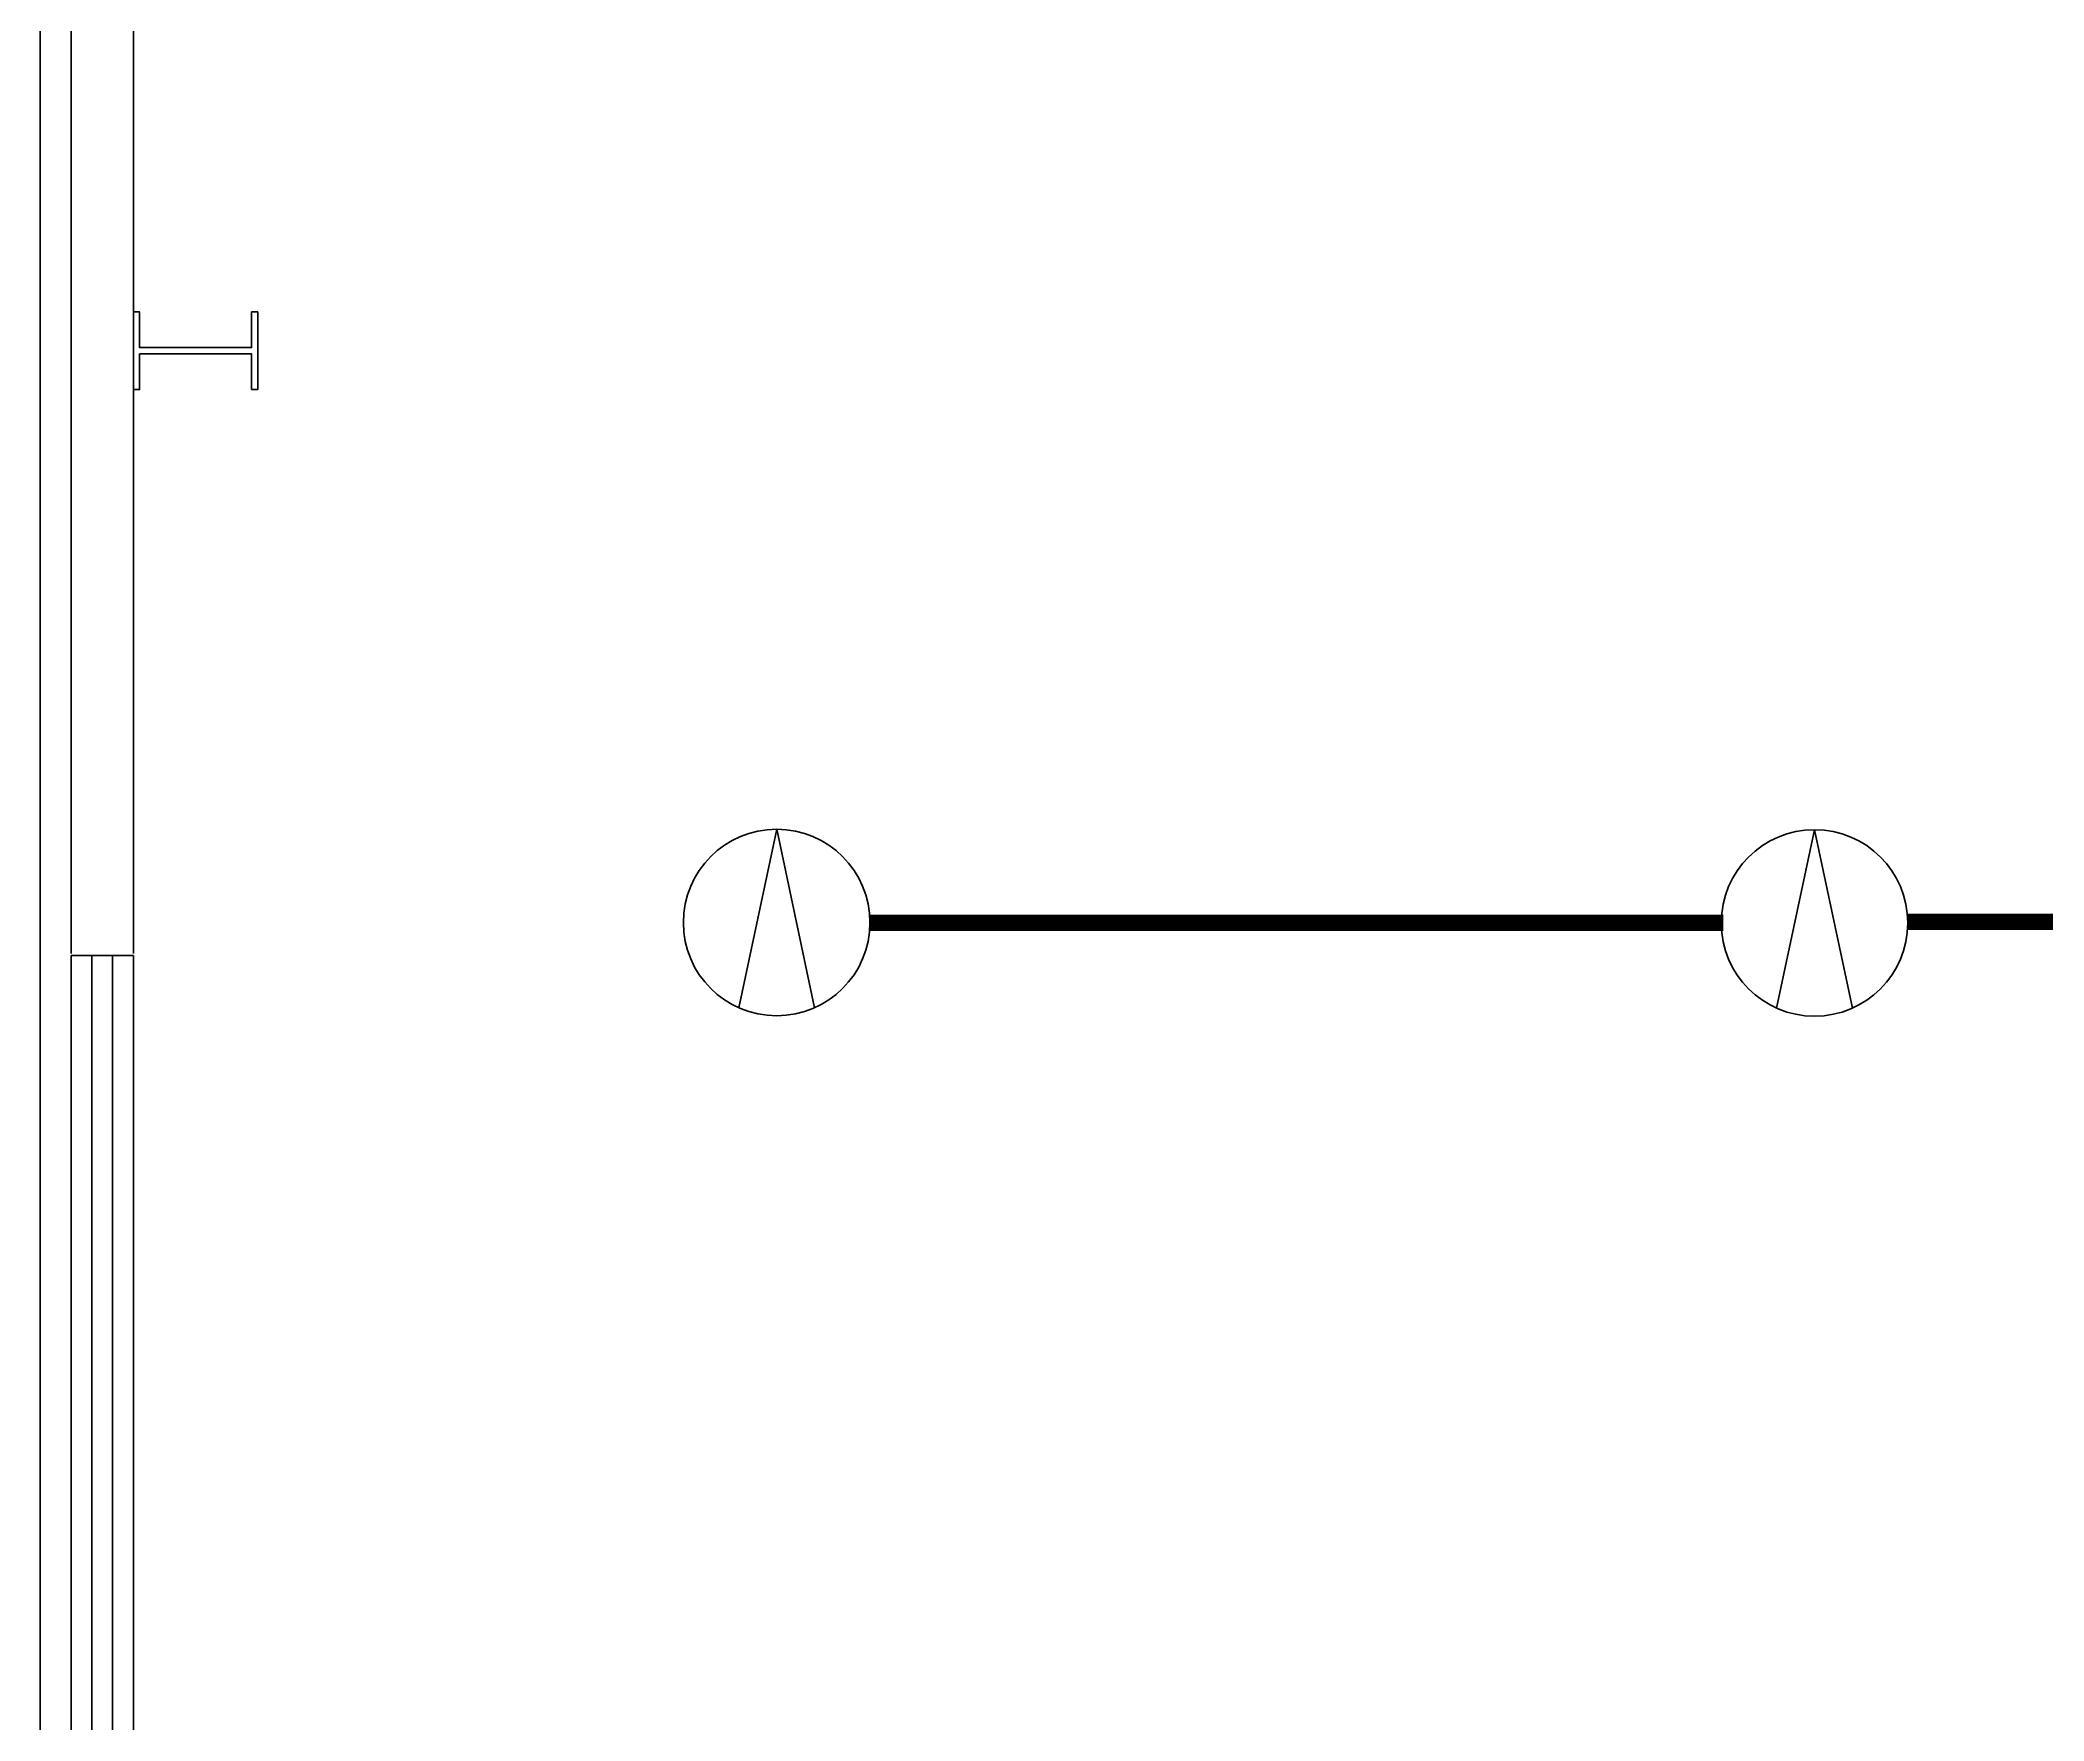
# Model space of a CAD drawing. Extents: x 12152 to 491505, y 111028 to 412681.
# Drawn here: x 37720 to 44164, y 203236 to 208644 of the extents above; entities that cross this region are included whole.
import ezdxf

# ---------------------------------------------------------------- set-up
doc = ezdxf.new("R2010")
doc.units = 0
doc.header["$LTSCALE"] = 1000
doc.header["$MEASUREMENT"] = 0
for name, color, linetype in [('COLUMN', 9, 'Continuous'), ('EQUIP-照明', 3, 'Continuous'), ('WALL', 11, 'Continuous'), ('WINDOW', 4, 'Continuous'), ('WIRE-照明', 1, 'Continuous'), ('图框(锁住)', 7, 'Continuous')]:
    doc.layers.add(name, color=color, linetype=linetype)
doc.styles.add('_TCH_LABEL', font='COMPLEX', dxfattribs={"bigfont": 'GBCBIG'})

# ---------------------------------------------------------------- blocks, each defined once
blk = doc.blocks.new('$TCHSYS$WIN2D')
for p, q in [((-0.5, 0.5), (0.5, 0.5)), ((-0.5, 0.5), (-0.5, -0.5)), ((0.5, 0.5), (0.5, -0.5)), ((0.5, 0.1667), (-0.5, 0.1667)), ((0.5, -0.1667), (-0.5, -0.1667)), ((-0.5, -0.5), (0.5, -0.5))]:
    blk.add_line(p, q)
blk = doc.blocks.new('$equip$00001177')
for q in [(-0.203, -0.457), (0.203, -0.457)]:
    blk.add_line((0, 0.5), q)
blk.add_circle((0, 0), 0.5)
at = {"style": '_TCH_LABEL', "flags": 9}
blk.add_attdef('A', (0, 0), '', height=0.00002, dxfattribs=at)

msp = doc.modelspace()

# ---------------------------------------------------------------- linework, layer by layer
at = {"layer": 'COLUMN', "color": 6}
msp.add_lwpolyline([(38399.8, 207519.2), (38419.8, 207519.2), (38419.8, 207769.2), (38399.8, 207769.2), (38399.8, 207654.2), (38039.8, 207654.2), (38039.8, 207769.2), (38019.8, 207769.2), (38019.8, 207519.2), (38039.8, 207519.2), (38039.8, 207634.2), (38399.8, 207634.2)], close=True, dxfattribs=at)
at = {"layer": 'WALL', "color": 0}
for p, q in [((37819.8, 212264.1), (37819.8, 205704.7)), ((38019.8, 205704.7), (38019.8, 212264.1))]:
    msp.add_line(p, q, dxfattribs=at)
at = {"layer": 'WALL'}
msp.add_line((38019.8, 207524.2), (38019.8, 207764.2), dxfattribs=at)
at = {"layer": 'WIRE-照明', "linetype": 'Continuous', "const_width": 52.5}
for points in [[(40388.6, 205804), (43132.8, 205804)], [(43726.1, 205807.4), (46869.8, 205807.4)]]:
    msp.add_lwpolyline(points, dxfattribs=at)
at = {"layer": '图框(锁住)', "color": 0}
msp.add_lwpolyline([(46569.8, 188294.2), (37719.8, 188294.2), (37719.8, 214294.2), (46569.8, 214294.2)], dxfattribs=at)

# ---------------------------------------------------------------- block references
at = {"layer": 'EQUIP-照明'}
ref = msp.add_blockref('$equip$00001177', (40088.6, 205804.7), dxfattribs=dict(at, xscale=600, yscale=600, zscale=600))
ref.add_attrib('A', '深照型灯', (40088.6, 205804.7), dxfattribs={"layer": '0', "height": 0.012, "style": '_TCH_LABEL', "flags": 8})
ref = msp.add_blockref('$equip$00001177', (43426.1, 205803.4), dxfattribs=dict(at, xscale=600, yscale=600, zscale=600))
ref.add_attrib('A', '深照型灯', (43426.1, 205803.4), dxfattribs={"layer": '0', "height": 0.012, "style": '_TCH_LABEL', "flags": 8})
at = {"layer": 'WINDOW', "color": 0, "xscale": 3600, "yscale": 200, "zscale": 3600, "rotation": 270}
msp.add_blockref('$TCHSYS$WIN2D', (37919.8, 203898.6), dxfattribs=at)

doc.saveas('drawing.dxf')
